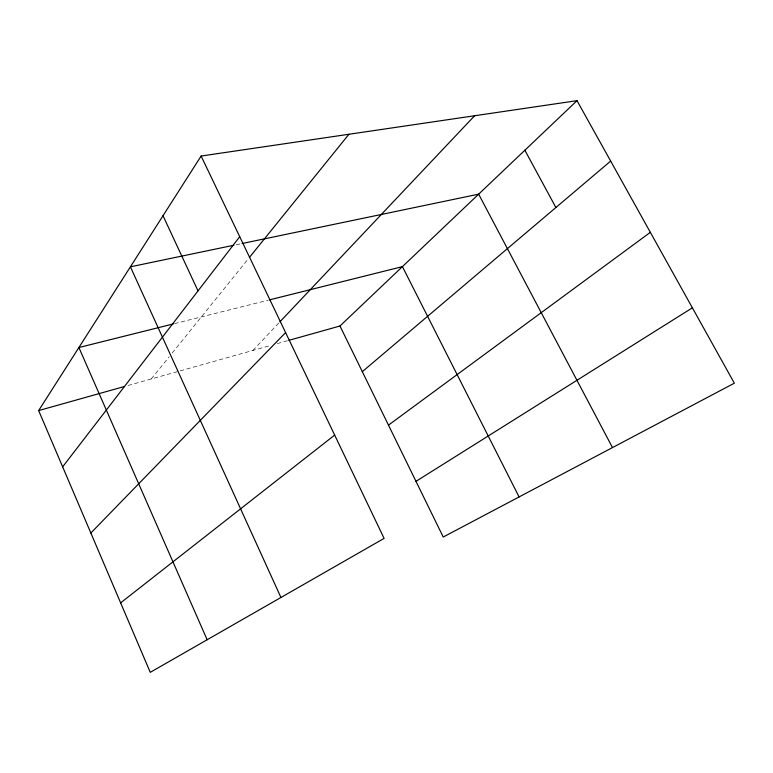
<?xml version="1.0" encoding="UTF-8"?>
<svg xmlns="http://www.w3.org/2000/svg" width="773" height="773" viewBox="0 0 773 773"><rect width="100%" height="100%" fill="white"/><g stroke="black" fill="none" stroke-linecap="round" stroke-linejoin="round"><path stroke-width="0.58" stroke-dasharray="3.87 2.9" d="M151.228 378.983L169.19 356.749M172.186 353.039L248.664 258.375M252.858 350.459L279.111 322.67M128.018 385.495L178.95 371.204M180.099 370.876L270.279 345.57M277.246 343.608L287.701 340.671M174.553 323.607L268.134 300.214M236.209 244.751L242.094 243.524"/><path stroke-width="1.16" d="M201.115 156.04L384.104 538.395L150.262 672.336L38.65 410.579L201.115 156.04L577.016 100.664L734.35 383.186L443.229 537.022L339.975 326.003L577.016 100.664M62.642 466.853L239.717 236.693M249.418 257.448L348.923 134.27M279.932 321.8L474.622 115.747M90.856 533.012L285.604 332.583M362.315 371.668L610.66 161.084M120.636 602.853L334.661 435.083M388.481 425.14L650.344 232.335M415.98 481.347L692.376 307.828M38.65 410.579L124.54 386.471M288.86 340.352L339.975 326.003M173.384 323.906L78.894 347.531L207.145 639.754M269.304 299.914L402.424 266.627L519.089 496.933M233.861 245.234L130.415 266.82L280.947 597.481M242.094 243.524L478.651 194.168L612.487 447.577M524.867 150.233L555.893 207.522M163.016 215.735L198.023 290.88"/></g></svg>
